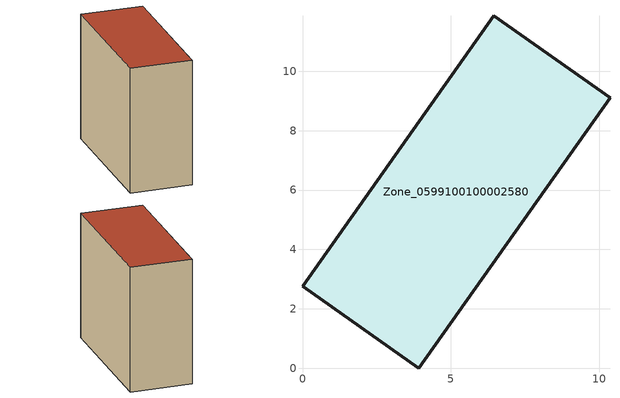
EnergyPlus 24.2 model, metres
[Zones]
Zone_0599100100002580
 floor ground (C_G): 6.44,11.87 10.36,9.11 3.91,0 0,2.76 z3.79
 wall outside (C_F): 10.36,9.11 6.44,11.87 0,2.76 3.91,0 10.36,9.11 z3.79:13.65
 roof outside (C_R): 0,2.76 3.91,0 10.36,9.11 6.44,11.87 z13.65
[BUILDING]
Pand.0599100100002580: North Axis=0; Terrain=City; Loads Convergence Tolerance Value=0.04; Temperature Convergence Tolerance Value=0.4; Solar Distribution=FullExterior; Maximum Number of Warmup Days=25; Minimum Number of Warmup Days=1
[Site:Location]
Rotterdam.The.Hague.AP_ZH_NLD Design_Conditions: Latitude=51.96; Longitude=4.45; Time Zone=1; Elevation=-4.5
[SITE:GROUNDTEMPERATURE:BUILDINGSURFACE]
18, 18, 18, 18, 18, 18, 18, 18, 18, 18, 18, 18
[MATERIAL] Thermal Absorptance=0.9; Solar Absorptance=0.7; Visible Absorptance=0.7
Name | Roughness | Thickness | Conductivity | Density | Specific Heat
G.TI.2006-2014 | MediumSmooth | 0.15 | 0.06 | 540 | 1210
F.TI.2006-2014 | Rough | 0.3 | 0.12 | 1920 | 840
R.TI.2006-2014 | MediumRough | 0.2 | 0.08 | 1500 | 1000
[CONSTRUCTION]
C_G: G.TI.2006-2014
C_F: F.TI.2006-2014
C_R: R.TI.2006-2014
[ZONE]
Zone_0599100100002580: Type=1; Multiplier=1; Ceiling Height=Autocalculate; Volume=Autocalculate; Floor Area=autocalculate; Part of Total Floor Area=Yes
[ZONEINFILTRATION:DESIGNFLOWRATE]
Infil_Zone_0599100100002580: Zone or ZoneList or Space or SpaceList=Zone_0599100100002580; Schedule=AlwaysOn; Design Flow Rate Calculation Method=Flow/Area; Flow Rate per Floor Area=0.0015; Constant Term Coefficient=1; Temperature Term Coefficient=0; Velocity Term Coefficient=0; Velocity Squared Term Coefficient=0
[HVACTEMPLATE:ZONE:IDEALLOADSAIRSYSTEM]
Zone_0599100100002580: Maximum Heating Supply Air Temperature=50; Minimum Cooling Supply Air Temperature=13; Maximum Heating Supply Air Humidity Ratio=0.0156; Minimum Cooling Supply Air Humidity Ratio=0.0077; Heating Limit=NoLimit; Cooling Limit=NoLimit; Dehumidification Control Type=ConstantSensibleHeatRatio; Cooling Sensible Heat Ratio=0.7; Dehumidification Setpoint=60; Humidification Control Type=None; Humidification Setpoint=30; Outdoor Air Method=None; Outdoor Air Flow Rate per Person=0.00944; Outdoor Air Flow Rate per Zone Floor Area=0; Outdoor Air Flow Rate per Zone=0; Demand Controlled Ventilation Type=None; Outdoor Air Economizer Type=NoEconomizer; Heat Recovery Type=None; Sensible Heat Recovery Effectiveness=0.7; Latent Heat Recovery Effectiveness=0.65
[ZONECONTROL:THERMOSTAT]
ThermostatControl_Zone_0599100100002580: Zone or ZoneList=Zone_0599100100002580; Control Type Schedule=DualSetpointControlType; Control 1=Thermostat_Zone_0599100100002580; Temperature Difference Between Cutout And Setpoint=0
[THERMOSTATSETPOINT:DUALSETPOINT]
Thermostat_Zone_0599100100002580: Heating Setpoint Temperature Schedule=HeatingSetpoint_Zone_0599100100002580; Cooling Setpoint Temperature Schedule=CoolingSetpoint_Zone_0599100100002580
[SCHEDULE:COMPACT]
HeatingSetpoint_Zone_0599100100002580: Through: 12/31, For: AllDays, Until: 24:00, 21
CoolingSetpoint_Zone_0599100100002580: Through: 12/31, For: AllDays, Until: 24:00, 24
DualSetpointControlType: Through: 12/31, For: AllDays, Until: 24:00, 4
AlwaysOn: Through: 12/31, For: AllDays, Until: 24:00, 1
